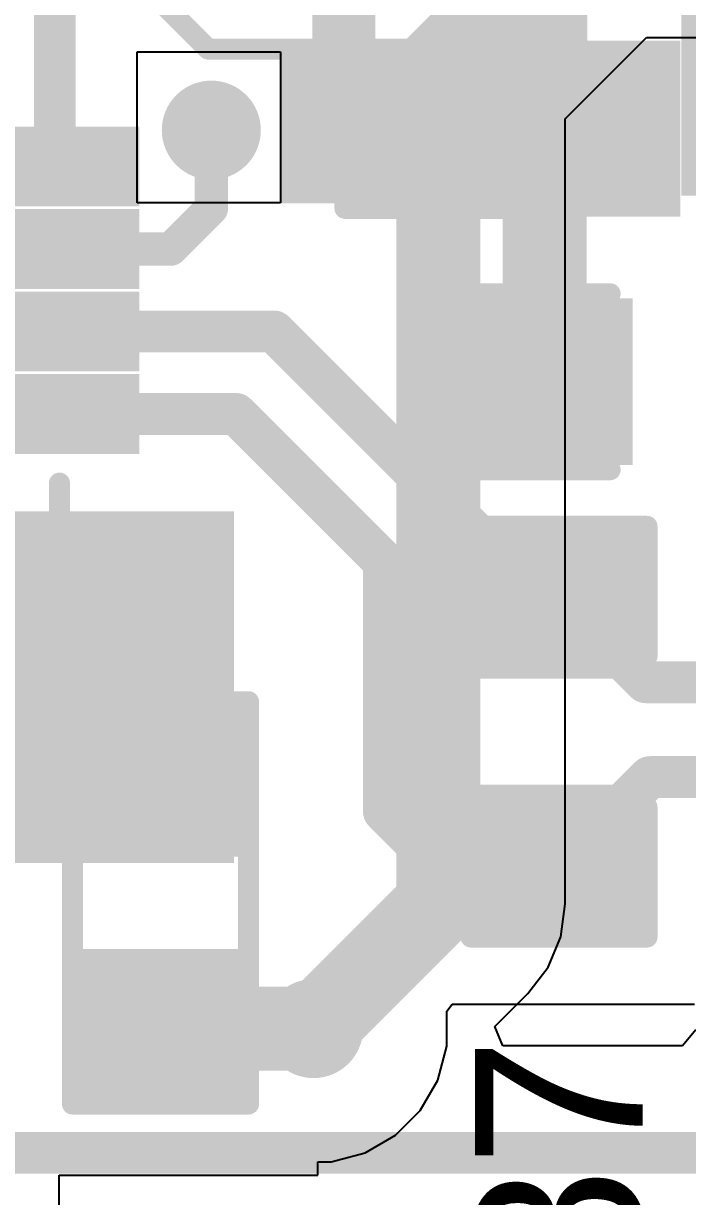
# Model space of a CAD drawing. Header units: millimetres. Extents: x -3 to 5437, y -3 to 5435.
# Drawn here: x 58.62 to 62.65, y 11.85 to 18.96 of the extents above; entities that cross this region are included whole.
import ezdxf

# ---------------------------------------------------------------- set-up
doc = ezdxf.new("R2010")
doc.units = ezdxf.units.MM
for name, color, linetype in [('BottomLayer', 5, 'Continuous'), ('BottomSolder', 6, 'Continuous'), ('MultiLayer', 9, 'Continuous'), ('PadHoleLayer', 156, 'Continuous'), ('TopLayer', 1, 'Continuous'), ('TopOverlay', 2, 'Continuous'), ('TopPaste', 8, 'Continuous'), ('TopSolder', 216, 'Continuous'), ('ViaHoleLayer', 16, 'Continuous')]:
    doc.layers.add(name, color=color, linetype=linetype)
doc.styles.add('Arial', font='', dxfattribs={"height": 0.2})
doc.styles.get('Arial').set_extended_font_data('Arial')

# ---------------------------------------------------------------- blocks, each defined once
blk = doc.blocks.new('C__0603_150')
at = {"layer": 'TopLayer'}
for points in [[(-0.3809999999999999, 0.4445), (-0.3809999999999999, -0.4445), (-1.143, -0.4445), (-1.143, 0.4445)], [(1.143, 0.4445), (1.143, -0.4445), (0.3809999999999999, -0.4445), (0.3809999999999999, 0.4445)]]:
    blk.add_hatch(color=1, dxfattribs=at).paths.add_polyline_path(points)
at = {"layer": 'TopPaste'}
for points in [[(-0.3809999999999999, 0.4445), (-0.3809999999999999, -0.4445), (-1.143, -0.4445), (-1.143, 0.4445)], [(1.143, 0.4445), (1.143, -0.4445), (0.3809999999999999, -0.4445), (0.3809999999999999, 0.4445)]]:
    blk.add_hatch(color=8, dxfattribs=at).paths.add_polyline_path(points)
at = {"layer": 'TopSolder'}
for points in [[(-0.3210001199999999, 0.50449988), (-0.3210001199999999, -0.50449988), (-1.20299988, -0.50449988), (-1.20299988, 0.50449988)], [(1.20299988, 0.50449988), (1.20299988, -0.50449988), (0.3210001199999999, -0.50449988), (0.3210001199999999, 0.50449988)]]:
    blk.add_hatch(color=216, dxfattribs=at).paths.add_polyline_path(points)
at = {"layer": 'TopOverlay', "const_width": 0.127}
for points in [[(-1.2446, -0.5334), (-1.2446, 0.5334)], [(-0.4571999999999999, 0.5334), (-1.2446, 0.5334)], [(1.2446, 0.5334), (0.4571999999999999, 0.5334)], [(1.2446, -0.5334), (1.2446, 0.5334)], [(-0.4571999999999999, -0.5334), (-1.2446, -0.5334)], [(1.2446, -0.5334), (0.4571999999999999, -0.5334)]]:
    blk.add_lwpolyline(points, dxfattribs=at)
at = {"layer": 'TopOverlay', "const_width": 0.0635}
for points in [[(-1.27635, 0.5334, 1), (-1.21285, 0.5334, 1)], [(-1.27635, 0.5334, 1), (-1.21285, 0.5334, 1)], [(-0.4889499999999999, 0.5334, 1), (-0.42545, 0.5334, 1)], [(0.42545, 0.5334, 1), (0.4889499999999999, 0.5334, 1)], [(1.21285, 0.5334, 1), (1.27635, 0.5334, 1)], [(1.21285, 0.5334, 1), (1.27635, 0.5334, 1)], [(-1.27635, -0.5334, 1), (-1.21285, -0.5334, 1)], [(-1.27635, -0.5334, 1), (-1.21285, -0.5334, 1)], [(-0.4889499999999999, -0.5334, 1), (-0.42545, -0.5334, 1)], [(0.42545, -0.5334, 1), (0.4889499999999999, -0.5334, 1)], [(1.21285, -0.5334, 1), (1.27635, -0.5334, 1)], [(1.21285, -0.5334, 1), (1.27635, -0.5334, 1)]]:
    blk.add_lwpolyline(points, format="xyb", close=True, dxfattribs=at)
blk = doc.blocks.new('C__0603_153')
at = {"layer": 'TopLayer'}
for points in [[(-0.3809999999999999, 0.4445), (-0.3810000000000001, -0.4445), (-1.143, -0.4445), (-1.143, 0.4445)], [(1.143, 0.4445), (1.143, -0.4445), (0.3809999999999999, -0.4445), (0.3810000000000001, 0.4445)]]:
    blk.add_hatch(color=1, dxfattribs=at).paths.add_polyline_path(points)
at = {"layer": 'TopPaste'}
for points in [[(-0.3809999999999999, 0.4445), (-0.3810000000000001, -0.4445), (-1.143, -0.4445), (-1.143, 0.4445)], [(1.143, 0.4445), (1.143, -0.4445), (0.3809999999999999, -0.4445), (0.3810000000000001, 0.4445)]]:
    blk.add_hatch(color=8, dxfattribs=at).paths.add_polyline_path(points)
at = {"layer": 'TopSolder'}
for points in [[(-0.3210001199999999, 0.5044998799999999), (-0.3210001200000001, -0.50449988), (-1.20299988, -0.5044998799999999), (-1.20299988, 0.50449988)], [(1.20299988, 0.5044998799999999), (1.20299988, -0.50449988), (0.3210001199999999, -0.5044998799999999), (0.3210001200000001, 0.50449988)]]:
    blk.add_hatch(color=216, dxfattribs=at).paths.add_polyline_path(points)
at = {"layer": 'TopOverlay', "const_width": 0.127}
for points in [[(-1.2446, 0.5334), (-0.4571999999999999, 0.5334)], [(-1.2446, -0.5334), (-1.2446, 0.5334)], [(0.4571999999999999, 0.5334), (1.2446, 0.5334)], [(1.2446, -0.5334), (1.2446, 0.5334)], [(-1.2446, -0.5334), (-0.4571999999999999, -0.5334)], [(0.4571999999999999, -0.5334), (1.2446, -0.5334)]]:
    blk.add_lwpolyline(points, dxfattribs=at)
at = {"layer": 'TopOverlay', "const_width": 0.0635}
for points in [[(-1.27635, 0.5334, 1), (-1.21285, 0.5334, 1)], [(-1.27635, 0.5334, 1), (-1.21285, 0.5334, 1)], [(-0.4889499999999999, 0.5334, 1), (-0.42545, 0.5334, 1)], [(0.42545, 0.5334, 1), (0.4889499999999999, 0.5334, 1)], [(1.21285, 0.5334, 1), (1.27635, 0.5334, 1)], [(1.21285, 0.5334, 1), (1.27635, 0.5334, 1)], [(-1.27635, -0.5334, 1), (-1.21285, -0.5334, 1)], [(-1.27635, -0.5334, 1), (-1.21285, -0.5334, 1)], [(-0.4889499999999999, -0.5334, 1), (-0.42545, -0.5334, 1)], [(0.42545, -0.5334, 1), (0.4889499999999999, -0.5334, 1)], [(1.21285, -0.5334, 1), (1.27635, -0.5334, 1)], [(1.21285, -0.5334, 1), (1.27635, -0.5334, 1)]]:
    blk.add_lwpolyline(points, format="xyb", close=True, dxfattribs=at)
blk = doc.blocks.new('QFN_16_EP_3_6_3_6__159')
at = {"layer": 'BottomLayer'}
h = blk.add_hatch(color=5, dxfattribs=at)
edge = h.paths.add_edge_path()
edge.add_arc((-0.499999, 0.499999), 0.2499995, 0, 360)
h = blk.add_hatch(color=5, dxfattribs=at)
edge = h.paths.add_edge_path()
edge.add_arc((0.499999, 0.499999), 0.2499995, 0, 360)
h = blk.add_hatch(color=5, dxfattribs=at)
edge = h.paths.add_edge_path()
edge.add_arc((-0.499999, -0.499999), 0.2499995, 0, 360)
h = blk.add_hatch(color=5, dxfattribs=at)
edge = h.paths.add_edge_path()
edge.add_arc((0.499999, -0.499999), 0.2499995, 0, 360)
at = {"layer": 'BottomSolder'}
h = blk.add_hatch(color=6, dxfattribs=at)
edge = h.paths.add_edge_path()
edge.add_arc((-0.499999, 0.499999), 0.3515995, 0, 360)
h = blk.add_hatch(color=6, dxfattribs=at)
edge = h.paths.add_edge_path()
edge.add_arc((0.499999, 0.499999), 0.3515995, 0, 360)
h = blk.add_hatch(color=6, dxfattribs=at)
edge = h.paths.add_edge_path()
edge.add_arc((-0.499999, -0.499999), 0.3515995, 0, 360)
h = blk.add_hatch(color=6, dxfattribs=at)
edge = h.paths.add_edge_path()
edge.add_arc((0.499999, -0.499999), 0.3515995, 0, 360)
at = {"layer": 'MultiLayer'}
h = blk.add_hatch(color=9, dxfattribs=at)
edge = h.paths.add_edge_path()
edge.add_arc((-0.499999, 0.499999), 0.2499995, 0, 360)
h = blk.add_hatch(color=9, dxfattribs=at)
edge = h.paths.add_edge_path()
edge.add_arc((0.499999, 0.499999), 0.2499995, 0, 360)
h = blk.add_hatch(color=9, dxfattribs=at)
edge = h.paths.add_edge_path()
edge.add_arc((-0.499999, -0.499999), 0.2499995, 0, 360)
h = blk.add_hatch(color=9, dxfattribs=at)
edge = h.paths.add_edge_path()
edge.add_arc((0.499999, -0.499999), 0.2499995, 0, 360)
at = {"layer": 'PadHoleLayer'}
h = blk.add_hatch(color=156, dxfattribs=at)
edge = h.paths.add_edge_path()
edge.add_arc((-0.499999, 0.499999), 0.1499997, 0, 360)
h = blk.add_hatch(color=156, dxfattribs=at)
edge = h.paths.add_edge_path()
edge.add_arc((0.499999, 0.499999), 0.1499997, 0, 360)
h = blk.add_hatch(color=156, dxfattribs=at)
edge = h.paths.add_edge_path()
edge.add_arc((-0.499999, -0.499999), 0.1499997, 0, 360)
h = blk.add_hatch(color=156, dxfattribs=at)
edge = h.paths.add_edge_path()
edge.add_arc((0.499999, -0.499999), 0.1499997, 0, 360)
at = {"layer": 'TopLayer'}
for points in [[(-0.89000076, 1.33999859), (-0.89000076, 2.15999949), (-0.61000132, 2.15999949), (-0.61000132, 1.33999859)], [(-0.39000176, 1.33999859), (-0.39000176, 2.15999949), (-0.11000232, 2.15999949), (-0.11000232, 1.33999859)], [(0.10999978, 1.33999859), (0.10999978, 2.15999949), (0.38999922, 2.15999949), (0.38999922, 1.33999859)], [(0.60999878, 1.33999859), (0.60999878, 2.15999949), (0.8899982200000001, 2.15999949), (0.8899982200000001, 1.33999859)], [(-1.0700004, -1.0700004), (-1.0700004, 1.0700004), (1.0700004, 1.0700004), (1.0700004, -1.0700004)], [(-2.15999949, 0.89000076), (-1.33999859, 0.89000076), (-1.33999859, 0.61000132), (-2.15999949, 0.61000132)], [(1.34000113, 0.89000076), (2.16000203, 0.89000076), (2.16000203, 0.61000132), (1.34000113, 0.61000132)], [(-2.15999949, 0.39000176), (-1.33999859, 0.39000176), (-1.33999859, 0.11000232), (-2.15999949, 0.11000232)], [(1.34000113, 0.39000176), (2.16000203, 0.39000176), (2.16000203, 0.11000232), (1.34000113, 0.11000232)], [(-2.15999949, -0.10999978), (-1.33999859, -0.10999978), (-1.33999859, -0.38999922), (-2.15999949, -0.38999922)], [(1.34000113, -0.10999978), (2.16000203, -0.10999978), (2.16000203, -0.38999922), (1.34000113, -0.38999922)], [(-2.15999949, -0.60999878), (-1.33999859, -0.60999878), (-1.33999859, -0.8899982200000001), (-2.15999949, -0.8899982200000001)], [(1.34000113, -0.60999878), (2.16000203, -0.60999878), (2.16000203, -0.8899982200000001), (1.34000113, -0.8899982200000001)], [(-0.6100013199999998, -1.33999605), (-0.6100013200000001, -2.15999695), (-0.89000076, -2.15999695), (-0.89000076, -1.33999605)], [(-0.1100023199999999, -1.33999605), (-0.1100023200000001, -2.15999695), (-0.39000176, -2.15999695), (-0.3900017599999999, -1.33999605)], [(0.38999922, -1.33999605), (0.3899992199999999, -2.15999695), (0.1099997799999999, -2.15999695), (0.1099997800000001, -1.33999605)], [(0.8899982200000001, -1.33999605), (0.8899982200000001, -2.15999695), (0.6099987799999999, -2.15999695), (0.6099987800000001, -1.33999605)]]:
    blk.add_hatch(color=1, dxfattribs=at).paths.add_polyline_path(points)
h = blk.add_hatch(color=1, dxfattribs=at)
edge = h.paths.add_edge_path()
edge.add_arc((-0.499999, 0.499999), 0.2499995, 0, 360)
h = blk.add_hatch(color=1, dxfattribs=at)
edge = h.paths.add_edge_path()
edge.add_arc((0.499999, 0.499999), 0.2499995, 0, 360)
h = blk.add_hatch(color=1, dxfattribs=at)
edge = h.paths.add_edge_path()
edge.add_arc((-0.499999, -0.499999), 0.2499995, 0, 360)
h = blk.add_hatch(color=1, dxfattribs=at)
edge = h.paths.add_edge_path()
edge.add_arc((0.499999, -0.499999), 0.2499995, 0, 360)
at = {"layer": 'TopPaste'}
for points in [[(-0.89000076, 1.33999859), (-0.89000076, 2.15999949), (-0.61000132, 2.15999949), (-0.61000132, 1.33999859)], [(-0.39000176, 1.33999859), (-0.39000176, 2.15999949), (-0.11000232, 2.15999949), (-0.11000232, 1.33999859)], [(0.10999978, 1.33999859), (0.10999978, 2.15999949), (0.38999922, 2.15999949), (0.38999922, 1.33999859)], [(0.60999878, 1.33999859), (0.60999878, 2.15999949), (0.8899982200000001, 2.15999949), (0.8899982200000001, 1.33999859)], [(-1.0700004, -1.0700004), (-1.0700004, 1.0700004), (1.0700004, 1.0700004), (1.0700004, -1.0700004)], [(-2.15999949, 0.89000076), (-1.33999859, 0.89000076), (-1.33999859, 0.61000132), (-2.15999949, 0.61000132)], [(1.34000113, 0.89000076), (2.16000203, 0.89000076), (2.16000203, 0.61000132), (1.34000113, 0.61000132)], [(-2.15999949, 0.39000176), (-1.33999859, 0.39000176), (-1.33999859, 0.11000232), (-2.15999949, 0.11000232)], [(1.34000113, 0.39000176), (2.16000203, 0.39000176), (2.16000203, 0.11000232), (1.34000113, 0.11000232)], [(-2.15999949, -0.10999978), (-1.33999859, -0.10999978), (-1.33999859, -0.38999922), (-2.15999949, -0.38999922)], [(1.34000113, -0.10999978), (2.16000203, -0.10999978), (2.16000203, -0.38999922), (1.34000113, -0.38999922)], [(-2.15999949, -0.60999878), (-1.33999859, -0.60999878), (-1.33999859, -0.8899982200000001), (-2.15999949, -0.8899982200000001)], [(1.34000113, -0.60999878), (2.16000203, -0.60999878), (2.16000203, -0.8899982200000001), (1.34000113, -0.8899982200000001)], [(-0.6100013199999998, -1.33999605), (-0.6100013200000001, -2.15999695), (-0.89000076, -2.15999695), (-0.89000076, -1.33999605)], [(-0.1100023199999999, -1.33999605), (-0.1100023200000001, -2.15999695), (-0.39000176, -2.15999695), (-0.3900017599999999, -1.33999605)], [(0.38999922, -1.33999605), (0.3899992199999999, -2.15999695), (0.1099997799999999, -2.15999695), (0.1099997800000001, -1.33999605)], [(0.8899982200000001, -1.33999605), (0.8899982200000001, -2.15999695), (0.6099987799999999, -2.15999695), (0.6099987800000001, -1.33999605)]]:
    blk.add_hatch(color=8, dxfattribs=at).paths.add_polyline_path(points)
at = {"layer": 'TopSolder'}
for points in [[(-0.99160076, 1.23839859), (-0.99160076, 2.26159949), (-0.5084013199999999, 2.26159949), (-0.5084013199999999, 1.23839859)], [(-0.49160176, 1.23839859), (-0.49160176, 2.26159949), (-0.008402319999999963, 2.26159949), (-0.008402320000000038, 1.23839859)], [(0.008399779999999963, 1.23839859), (0.008399780000000037, 2.26159949), (0.49159922, 2.26159949), (0.49159922, 1.23839859)], [(0.5083987799999999, 1.23839859), (0.5083987799999999, 2.26159949), (0.99159822, 2.26159949), (0.99159822, 1.23839859)], [(-1.1716004, -1.1716004), (-1.1716004, 1.1716004), (1.1716004, 1.1716004), (1.1716004, -1.1716004)], [(-2.26159949, 0.99160076), (-1.23839859, 0.99160076), (-1.23839859, 0.5084013199999999), (-2.26159949, 0.5084013199999999)], [(1.23840113, 0.99160076), (2.26160203, 0.99160076), (2.26160203, 0.5084013199999999), (1.23840113, 0.5084013199999999)], [(-2.26159949, 0.49160176), (-1.23839859, 0.49160176), (-1.23839859, 0.00840232), (-2.26159949, 0.00840232)], [(1.23840113, 0.49160176), (2.26160203, 0.49160176), (2.26160203, 0.00840232), (1.23840113, 0.00840232)], [(-2.26159949, -0.008399779999999999), (-1.23839859, -0.008399779999999999), (-1.23839859, -0.49159922), (-2.26159949, -0.49159922)], [(1.23840113, -0.008399779999999999), (2.26160203, -0.008399779999999999), (2.26160203, -0.49159922), (1.23840113, -0.49159922)], [(-2.26159949, -0.5083987799999999), (-1.23839859, -0.5083987799999999), (-1.23839859, -0.99159822), (-2.26159949, -0.99159822)], [(1.23840113, -0.5083987799999999), (2.26160203, -0.5083987799999999), (2.26160203, -0.99159822), (1.23840113, -0.99159822)], [(-0.5084013199999998, -1.23839605), (-0.5084013200000002, -2.26159695), (-0.9916007600000002, -2.26159695), (-0.9916007599999999, -1.23839605)], [(-0.008402319999999889, -1.23839605), (-0.00840232000000011, -2.26159695), (-0.4916017600000001, -2.26159695), (-0.4916017599999998, -1.23839605)], [(0.4915992200000001, -1.23839605), (0.4915992199999998, -2.26159695), (0.008399779999999888, -2.26159695), (0.00839978000000011, -1.23839605)], [(0.9915982200000001, -1.23839605), (0.9915982199999998, -2.26159695), (0.5083987799999998, -2.26159695), (0.50839878, -1.23839605)]]:
    blk.add_hatch(color=216, dxfattribs=at).paths.add_polyline_path(points)
h = blk.add_hatch(color=216, dxfattribs=at)
edge = h.paths.add_edge_path()
edge.add_arc((-0.499999, 0.499999), 0.3515995, 0, 360)
h = blk.add_hatch(color=216, dxfattribs=at)
edge = h.paths.add_edge_path()
edge.add_arc((0.499999, 0.499999), 0.3515995, 0, 360)
h = blk.add_hatch(color=216, dxfattribs=at)
edge = h.paths.add_edge_path()
edge.add_arc((-0.499999, -0.499999), 0.3515995, 0, 360)
h = blk.add_hatch(color=216, dxfattribs=at)
edge = h.paths.add_edge_path()
edge.add_arc((0.499999, -0.499999), 0.3515995, 0, 360)
at = {"layer": 'TopOverlay', "const_width": 0.127}
for points in [[(-1.778, 1.1684), (-1.778, 1.8034)], [(-1.778, 1.8034), (-1.0922, 1.8034)], [(1.09219746, 1.8034), (1.77799746, 1.8034)], [(1.77799746, 1.1684), (1.77799746, 1.8034)], [(-2.39920018, 0.84739988), (-2.32300018, 0.77119988)], [(-2.39920018, 0.6949998799999999), (-2.39920018, 0.84739988)], [(-2.39920018, 0.6949998799999999), (-2.32300018, 0.77119988)], [(-1.778, -1.80339746), (-1.778, -1.16839746)], [(1.77799746, -1.80339746), (1.77799746, -1.16839746)], [(-1.778, -1.80339746), (-1.0922, -1.80339746)], [(1.09219746, -1.80339746), (1.77799746, -1.80339746)]]:
    blk.add_lwpolyline(points, dxfattribs=at)
at = {"layer": 'TopOverlay', "const_width": 0.0635}
for points in [[(-1.80975, 1.8034, 1), (-1.74625, 1.8034, 1)], [(-1.80975, 1.8034, 1), (-1.74625, 1.8034, 1)], [(-1.12395, 1.8034, 1), (-1.06045, 1.8034, 1)], [(1.06044746, 1.8034, 1), (1.12394746, 1.8034, 1)], [(1.74624746, 1.8034, 1), (1.80974746, 1.8034, 1)], [(1.74624746, 1.8034, 1), (1.80974746, 1.8034, 1)], [(-1.80975, 1.1684, 1), (-1.74625, 1.1684, 1)], [(1.74624746, 1.1684, 1), (1.80974746, 1.1684, 1)], [(-2.43095018, 0.84739988, 1), (-2.36745018, 0.84739988, 1)], [(-2.43095018, 0.84739988, 1), (-2.36745018, 0.84739988, 1)], [(-2.35475018, 0.77119988, 1), (-2.29125018, 0.77119988, 1)], [(-2.35475018, 0.77119988, 1), (-2.29125018, 0.77119988, 1)], [(-2.43095018, 0.6949998799999999, 1), (-2.36745018, 0.6949998799999999, 1)], [(-2.43095018, 0.6949998799999999, 1), (-2.36745018, 0.6949998799999999, 1)], [(-1.80975, -1.16839746, 1), (-1.74625, -1.16839746, 1)], [(1.74624746, -1.16839746, 1), (1.80974746, -1.16839746, 1)], [(-1.80975, -1.80339746, 1), (-1.74625, -1.80339746, 1)], [(-1.80975, -1.80339746, 1), (-1.74625, -1.80339746, 1)], [(-1.12395, -1.80339746, 1), (-1.06045, -1.80339746, 1)], [(1.06044746, -1.80339746, 1), (1.12394746, -1.80339746, 1)], [(1.74624746, -1.80339746, 1), (1.80974746, -1.80339746, 1)], [(1.74624746, -1.80339746, 1), (1.80974746, -1.80339746, 1)]]:
    blk.add_lwpolyline(points, format="xyb", close=True, dxfattribs=at)
blk = doc.blocks.new('R___0603_179')
at = {"layer": 'TopLayer'}
for points in [[(-0.3809999999999999, 0.4445), (-0.3809999999999999, -0.4445), (-1.143, -0.4445), (-1.143, 0.4445)], [(1.143, 0.4445), (1.143, -0.4445), (0.3809999999999999, -0.4445), (0.3809999999999999, 0.4445)]]:
    blk.add_hatch(color=1, dxfattribs=at).paths.add_polyline_path(points)
at = {"layer": 'TopPaste'}
for points in [[(-0.3809999999999999, 0.4445), (-0.3809999999999999, -0.4445), (-1.143, -0.4445), (-1.143, 0.4445)], [(1.143, 0.4445), (1.143, -0.4445), (0.3809999999999999, -0.4445), (0.3809999999999999, 0.4445)]]:
    blk.add_hatch(color=8, dxfattribs=at).paths.add_polyline_path(points)
at = {"layer": 'TopSolder'}
for points in [[(-0.2794, 0.5460999999999999), (-0.2794, -0.5460999999999999), (-1.2446, -0.5460999999999999), (-1.2446, 0.5460999999999999)], [(1.2446, 0.5460999999999999), (1.2446, -0.5460999999999999), (0.2794, -0.5460999999999999), (0.2794, 0.5460999999999999)]]:
    blk.add_hatch(color=216, dxfattribs=at).paths.add_polyline_path(points)
at = {"layer": 'TopOverlay', "const_width": 0.127}
for points in [[(1.2192, 0.5334), (-1.2192, 0.5334)], [(-1.2192, -0.5334), (-1.2192, 0.5334)], [(1.2192, -0.5334), (1.2192, 0.5334)], [(1.2192, -0.5334), (-1.2192, -0.5334)]]:
    blk.add_lwpolyline(points, dxfattribs=at)
at = {"layer": 'TopOverlay', "const_width": 0.0635}
for points in [[(-1.25095, 0.5334, 1), (-1.18745, 0.5334, 1)], [(-1.25095, 0.5334, 1), (-1.18745, 0.5334, 1)], [(1.18745, 0.5334, 1), (1.25095, 0.5334, 1)], [(1.18745, 0.5334, 1), (1.25095, 0.5334, 1)], [(-1.25095, -0.5334, 1), (-1.18745, -0.5334, 1)], [(-1.25095, -0.5334, 1), (-1.18745, -0.5334, 1)], [(1.18745, -0.5334, 1), (1.25095, -0.5334, 1)], [(1.18745, -0.5334, 1), (1.25095, -0.5334, 1)]]:
    blk.add_lwpolyline(points, format="xyb", close=True, dxfattribs=at)
blk = doc.blocks.new('SOD_523_201')
at = {"layer": 'TopLayer'}
for points in [[(-0.8999982, 0.35000057), (-0.2999994, 0.35000057), (-0.2999994, -0.35000057), (-0.8999982, -0.35000057)], [(0.30000194, 0.35000057), (0.90000074, 0.35000057), (0.90000074, -0.35000057), (0.30000194, -0.35000057)]]:
    blk.add_hatch(color=1, dxfattribs=at).paths.add_polyline_path(points)
at = {"layer": 'TopOverlay'}
for points in [[(0.6604304799999999, 0.35616896), (1.42243048, 0.35616896), (1.42243048, 0.5339689599999999), (0.6604304799999999, 0.5339689599999999)], [(0.93977206, -0.38079934), (1.42237206, -0.38079934), (1.42237206, 0.38120066), (0.93977206, 0.38120066)], [(0.6603669799999999, -0.53307742), (1.42236698, -0.53307742), (1.42236698, -0.35527742), (0.6603669799999999, -0.35527742)]]:
    blk.add_hatch(color=2, dxfattribs=at).paths.add_polyline_path(points)
at = {"layer": 'TopPaste'}
for points in [[(-0.8999982, 0.35000057), (-0.2999994, 0.35000057), (-0.2999994, -0.35000057), (-0.8999982, -0.35000057)], [(0.30000194, 0.35000057), (0.90000074, 0.35000057), (0.90000074, -0.35000057), (0.30000194, -0.35000057)]]:
    blk.add_hatch(color=8, dxfattribs=at).paths.add_polyline_path(points)
at = {"layer": 'TopSolder'}
for points in [[(-1.0015982, 0.45160057), (-0.1983994, 0.45160057), (-0.1983994, -0.45160057), (-1.0015982, -0.45160057)], [(0.19840194, 0.45160057), (1.00160074, 0.45160057), (1.00160074, -0.45160057), (0.19840194, -0.45160057)]]:
    blk.add_hatch(color=216, dxfattribs=at).paths.add_polyline_path(points)
at = {"layer": 'TopOverlay', "const_width": 0.127}
for points in [[(-0.6096, 0.4826), (0.6604, 0.4826)], [(-0.6096, 0.4318), (-0.6096, 0.4817998999999999)], [(-0.6096, -0.4817998999999999), (-0.6096, -0.4318)], [(-0.6096, -0.4826), (0.6604, -0.4826)]]:
    blk.add_lwpolyline(points, dxfattribs=at)
at = {"layer": 'TopOverlay', "const_width": 0.0635}
for points in [[(-0.64135, 0.4826, 1), (-0.57785, 0.4826, 1)], [(-0.64135, 0.4817998999999999, 1), (-0.57785, 0.4817998999999999, 1)], [(0.62865, 0.4826, 1), (0.6921499999999999, 0.4826, 1)], [(-0.64135, 0.4318, 1), (-0.57785, 0.4318, 1)], [(-0.64135, -0.4318, 1), (-0.57785, -0.4318, 1)], [(-0.64135, -0.4817998999999999, 1), (-0.57785, -0.4817998999999999, 1)], [(-0.64135, -0.4826, 1), (-0.57785, -0.4826, 1)], [(0.62865, -0.4826, 1), (0.6921499999999999, -0.4826, 1)]]:
    blk.add_lwpolyline(points, format="xyb", close=True, dxfattribs=at)

msp = doc.modelspace()

# ---------------------------------------------------------------- hatches: boundary and pattern name
at = {"layer": 'BottomLayer'}
h = msp.add_hatch(color=5, dxfattribs=at)
edge = h.paths.add_edge_path()
edge.add_arc((59.76283704, 18.31427376), 0.2999994, 0, 360)
h = msp.add_hatch(color=5, dxfattribs=at)
edge = h.paths.add_edge_path()
edge.add_arc((60.38205093999999, 12.86948658), 0.2999994, 0, 360)
at = {"layer": 'BottomSolder'}
h = msp.add_hatch(color=6, dxfattribs=at)
edge = h.paths.add_edge_path()
edge.add_arc((59.76283704, 18.31427376), 0.1499997, 0, 360)
h = msp.add_hatch(color=6, dxfattribs=at)
edge = h.paths.add_edge_path()
edge.add_arc((60.38205093999999, 12.86948658), 0.1499997, 0, 360)
at = {"layer": 'TopLayer'}
for points in [[(62.6099205, 17.9160805), (63.34672369999999, 17.9160805), (63.34672369999999, 21.3057867), (62.6099205, 21.3057867)], [(57.67477161999999, 14.39348404), (59.89947126, 14.39348404), (59.89947126, 16.00388468), (57.67477161999999, 16.00388468)], [(57.67477161999999, 13.8727815), (59.89947126, 13.8727815), (59.89947126, 14.77448658), (57.67477161999999, 14.77448658)]]:
    msp.add_hatch(color=1, dxfattribs=at).paths.add_polyline_path(points)
h = msp.add_hatch(color=1, dxfattribs=at)
edge = h.paths.add_edge_path()
edge.add_arc((59.76283704, 18.31427376), 0.2999994, 0, 360)
h = msp.add_hatch(color=1, dxfattribs=at)
edge = h.paths.add_edge_path()
edge.add_arc((60.38205093999999, 12.86948658), 0.2999994, 0, 360)
at = {"layer": 'TopSolder'}
h = msp.add_hatch(color=216, dxfattribs=at)
edge = h.paths.add_edge_path()
edge.add_arc((59.76283704, 18.31427376), 0.1499997, 0, 360)
h = msp.add_hatch(color=216, dxfattribs=at)
edge = h.paths.add_edge_path()
edge.add_arc((60.38205093999999, 12.86948658), 0.1499997, 0, 360)
at = {"layer": 'ViaHoleLayer'}
h = msp.add_hatch(color=16, dxfattribs=at)
edge = h.paths.add_edge_path()
edge.add_arc((59.76283704, 18.31427376), 0.1499997, 0, 360)
h = msp.add_hatch(color=16, dxfattribs=at)
edge = h.paths.add_edge_path()
edge.add_arc((60.38205093999999, 12.86948658), 0.1499997, 0, 360)

# ---------------------------------------------------------------- linework, layer by layer
at = {"layer": 'BottomLayer'}
for p, q in [((61.90637605999999, 18.38202826), (62.39895572, 18.87460792)), ((62.39895572, 18.87460792), (73.47562393999999, 18.87460792)), ((59.31301574, 17.87437624), (59.31301574, 18.78813108)), ((59.31301574, 18.78813108), (60.18224438, 18.78813108)), ((60.18224438, 18.78813108), (60.18224438, 17.87437624)), ((61.90637605999999, 13.62525596), (61.90637605999999, 18.38202826)), ((60.18224438, 17.87437624), (59.31301574, 17.87437624)), ((61.88018865999999, 13.426313), (61.9063786, 13.62523564)), ((61.9063786, 13.62523564), (61.90637605999999, 13.62525596)), ((61.803407, 13.24094634), (61.88018865999999, 13.426313)), ((61.68126602, 13.08176962), (61.803407, 13.24094634)), ((61.48094383999999, 12.88144744), (61.68126602, 13.08176962)), ((61.52954674, 12.76411468), (61.48094383999999, 12.88144744)), ((62.69738793999999, 12.86228822), (62.61681914, 12.76411468)), ((62.61681914, 12.76411468), (61.52954674, 12.76411468))]:
    msp.add_line(p, q, dxfattribs=at)
for points, const_width in [([(61.1378, 18.70038424), (62.08059973999999, 19.64318398)], 0.508), ([(61.1378, 13.62523564), (61.1378, 18.70038424)], 0.508), ([(60.38205093999999, 12.86948658), (61.1378, 13.62523564)], 0.508), ([(58.43464056, 12.11667376), (98.04169368, 12.11667376)], 0.254)]:
    msp.add_lwpolyline(points, dxfattribs=dict(at, const_width=const_width))
at = {"layer": 'BottomLayer', "const_width": 0.254}
for points in [[(61.0108, 18.70038424, 1), (61.26479999999999, 18.70038424, 1)], [(61.0108, 18.70038424, 1), (61.26479999999999, 18.70038424, 1)], [(61.0108, 13.62523564, 1), (61.26479999999999, 13.62523564, 1)], [(61.0108, 13.62523564, 1), (61.26479999999999, 13.62523564, 1)], [(60.25505094, 12.86948658, 1), (60.50905094, 12.86948658, 1)]]:
    msp.add_lwpolyline(points, format="xyb", close=True, dxfattribs=at)
at = {"layer": 'TopLayer'}
for p, q in [((61.19005034, 12.97585924), (61.22220166, 13.01775908)), ((61.22220166, 13.01775908), (62.68924977999999, 13.01775908)), ((61.19005034, 12.76311138), (61.19005034, 12.97585924)), ((61.13498568, 12.55761014), (61.19005034, 12.76311138)), ((61.02861048, 12.37336362), (61.13498568, 12.55761014)), ((60.87817389999999, 12.22292704), (61.02861048, 12.37336362)), ((60.69392738, 12.11655184), (60.87817389999999, 12.22292704)), ((60.48842613999999, 12.06148718), (60.69392738, 12.11655184)), ((60.4074738, 11.9804815), (60.4074738, 12.06148718)), ((60.4074738, 12.06148718), (60.48842613999999, 12.06148718)), ((58.84042333999999, 11.04987376), (58.84042333999999, 11.9804815)), ((58.84042333999999, 11.9804815), (60.4074738, 11.9804815))]:
    msp.add_line(p, q, dxfattribs=at)
for points, const_width in [([(60.56620602, 18.33844948), (60.56620602, 19.58100478)], 0.3809999999999999), ([(61.78697574, 18.3272811), (61.78697574, 19.37978344)], 0.508), ([(58.81477442, 18.0938805), (58.81477442, 19.12000494)], 0.254), ([(61.78217513999999, 18.3224805), (61.78697574, 18.3272811)], 0.508), ([(61.78217513999999, 16.95127674), (61.78217513999999, 18.3224805)], 0.508), ([(59.76283704, 17.83949696), (59.76283704, 18.31427376)], 0.2032), ([(60.56620602, 18.33844948), (60.58217499999999, 18.3224805)], 0.254), ([(59.51722158, 17.5938815), (59.76283704, 17.83949696)], 0.2032), ([(58.81477442, 17.5938815), (59.51722158, 17.5938815)], 0.2032), ([(58.81477442, 17.09387996), (60.14269404, 17.09387996)], 0.254), ([(60.14269404, 17.09387996), (61.80581492, 15.43075908)], 0.254), ([(61.78217513999999, 16.95127674), (61.8679738, 16.86547808)], 0.508), ([(61.8679738, 16.7810815), (61.8679738, 16.86547808)], 0.508), ([(58.81477442, 16.59388096), (59.91273514, 16.59388096)], 0.254), ([(59.91273514, 16.59388096), (60.80859314, 15.69802296)], 0.254), ([(60.80859314, 14.18601176), (60.80859314, 15.69802296)], 0.254), ([(61.80581492, 15.43075908), (61.93281491999999, 15.43075908)], 0.254), ([(61.93281491999999, 15.43075908), (62.39516858, 14.96840542)], 0.254), ([(62.39516858, 14.96840542), (71.6763997, 14.96840542)], 0.254), ([(61.93281491999999, 13.90675908), (62.41953988, 14.39348404)], 0.254), ([(62.41953988, 14.39348404), (71.9329143, 14.39348404)], 0.254), ([(60.80859314, 14.18601176), (61.08784582, 13.90675908)], 0.254), ([(61.08784582, 13.90675908), (61.86931491999999, 13.90675908)], 0.254), ([(61.86931491999999, 13.90675908), (61.93281491999999, 13.90675908)], 0.254), ([(59.4549738, 12.8694815), (59.45497634, 12.86948404)], 0.508), ([(59.45497634, 12.86948404), (60.3820484, 12.86948404)], 0.508), ([(60.3820484, 12.86948404), (60.38205093999999, 12.86948658)], 0.508)]:
    msp.add_lwpolyline(points, dxfattribs=dict(at, const_width=const_width))
for points, const_width in [([(61.65517514, 18.3224805, 1), (61.90917514, 18.3224805, 1)], 0.254), ([(61.65517514, 18.3224805, 1), (61.90917514, 18.3224805, 1)], 0.254), ([(61.65997574, 18.3272811, 1), (61.91397574, 18.3272811, 1)], 0.254), ([(61.65997574, 18.3272811, 1), (61.91397574, 18.3272811, 1)], 0.254), ([(60.47095602, 18.33844948, 1), (60.66145602, 18.33844948, 1)], 0.1905), ([(59.71203704, 18.31427376, 1), (59.81363704, 18.31427376, 1)], 0.1016), ([(60.50270602, 18.33844948, 1), (60.62970601999999, 18.33844948, 1)], 0.127), ([(60.51867499999999, 18.3224805, 1), (60.645675, 18.3224805, 1)], 0.127), ([(58.75127442, 18.0938805, 1), (58.87827442, 18.0938805, 1)], 0.127), ([(59.71203704, 17.83949696, 1), (59.81363704, 17.83949696, 1)], 0.1016), ([(59.71203704, 17.83949696, 1), (59.81363704, 17.83949696, 1)], 0.1016), ([(58.76397442, 17.5938815, 1), (58.86557441999999, 17.5938815, 1)], 0.1016), ([(59.46642158, 17.5938815, 1), (59.56802157999999, 17.5938815, 1)], 0.1016), ([(59.46642158, 17.5938815, 1), (59.56802157999999, 17.5938815, 1)], 0.1016), ([(58.75127442, 17.09387996, 1), (58.87827442, 17.09387996, 1)], 0.127), ([(60.07919403999999, 17.09387996, 1), (60.20619404, 17.09387996, 1)], 0.127), ([(60.07919403999999, 17.09387996, 1), (60.20619404, 17.09387996, 1)], 0.127), ([(61.65517514, 16.95127674, 1), (61.90917514, 16.95127674, 1)], 0.254), ([(61.65517514, 16.95127674, 1), (61.90917514, 16.95127674, 1)], 0.254), ([(61.7409738, 16.86547808, 1), (61.9949738, 16.86547808, 1)], 0.254), ([(61.7409738, 16.86547808, 1), (61.9949738, 16.86547808, 1)], 0.254), ([(61.7409738, 16.7810815, 1), (61.9949738, 16.7810815, 1)], 0.254), ([(58.75127442, 16.59388096, 1), (58.87827442, 16.59388096, 1)], 0.127), ([(59.84923514, 16.59388096, 1), (59.97623513999999, 16.59388096, 1)], 0.127), ([(59.84923514, 16.59388096, 1), (59.97623513999999, 16.59388096, 1)], 0.127), ([(60.74509314, 15.69802296, 1), (60.87209314, 15.69802296, 1)], 0.127), ([(60.74509314, 15.69802296, 1), (60.87209314, 15.69802296, 1)], 0.127), ([(61.74231492, 15.43075908, 1), (61.86931491999999, 15.43075908, 1)], 0.127), ([(61.74231492, 15.43075908, 1), (61.86931491999999, 15.43075908, 1)], 0.127), ([(61.86931491999999, 15.43075908, 1), (61.99631492, 15.43075908, 1)], 0.127), ([(61.86931491999999, 15.43075908, 1), (61.99631492, 15.43075908, 1)], 0.127), ([(62.33166858, 14.96840542, 1), (62.45866858, 14.96840542, 1)], 0.127), ([(62.33166858, 14.96840542, 1), (62.45866858, 14.96840542, 1)], 0.127), ([(62.35603988, 14.39348404, 1), (62.48303988, 14.39348404, 1)], 0.127), ([(62.35603988, 14.39348404, 1), (62.48303988, 14.39348404, 1)], 0.127), ([(60.74509314, 14.18601176, 1), (60.87209314, 14.18601176, 1)], 0.127), ([(60.74509314, 14.18601176, 1), (60.87209314, 14.18601176, 1)], 0.127), ([(61.02434581999999, 13.90675908, 1), (61.15134582, 13.90675908, 1)], 0.127), ([(61.02434581999999, 13.90675908, 1), (61.15134582, 13.90675908, 1)], 0.127), ([(61.80581492, 13.90675908, 1), (61.93281491999999, 13.90675908, 1)], 0.127), ([(61.80581492, 13.90675908, 1), (61.93281491999999, 13.90675908, 1)], 0.127), ([(61.86931491999999, 13.90675908, 1), (61.99631492, 13.90675908, 1)], 0.127), ([(61.86931491999999, 13.90675908, 1), (61.99631492, 13.90675908, 1)], 0.127), ([(59.3279738, 12.8694815, 1), (59.58197379999999, 12.8694815, 1)], 0.254), ([(59.32797633999999, 12.86948404, 1), (59.58197634, 12.86948404, 1)], 0.254), ([(59.32797633999999, 12.86948404, 1), (59.58197634, 12.86948404, 1)], 0.254), ([(60.2550484, 12.86948404, 1), (60.50904839999999, 12.86948404, 1)], 0.254), ([(60.2550484, 12.86948404, 1), (60.50904839999999, 12.86948404, 1)], 0.254), ([(60.25505094, 12.86948658, 1), (60.50905094, 12.86948658, 1)], 0.254)]:
    msp.add_lwpolyline(points, format="xyb", close=True, dxfattribs=dict(at, const_width=const_width))
at = {"layer": 'TopOverlay', "const_width": 0.127}
for points in [[(59.30264238, 19.24668998), (59.74425186, 18.8050805)], [(59.74425186, 18.8050805), (61.20757379999999, 18.8050805)]]:
    msp.add_lwpolyline(points, dxfattribs=at)
at = {"layer": 'TopOverlay', "const_width": 0.0635}
for points in [[(59.71250186, 18.8050805, 1), (59.77600186, 18.8050805, 1)], [(59.71250186, 18.8050805, 1), (59.77600186, 18.8050805, 1)], [(61.1758238, 18.8050805, 1), (61.2393238, 18.8050805, 1)]]:
    msp.add_lwpolyline(points, format="xyb", close=True, dxfattribs=at)

# ---------------------------------------------------------------- block references
for name, p in [('QFN_16_EP_3_6_3_6__159', (57.06477284, 17.34387946)), ('SOD_523_201', (61.18217379999999, 18.3224805)), ('C__0603_153', (62.6364, 16.7894))]:
    msp.add_blockref(name, p)
at = {"rotation": 270}
for name, p in [('C__0603_150', (61.86931491999999, 14.66875908)), ('R___0603_179', (59.4549738, 13.6314815))]:
    msp.add_blockref(name, p, dxfattribs=at)

# ---------------------------------------------------------------- texts
at = {"layer": 'TopOverlay', "style": 'Arial'}
msp.add_text('C87', height=1.016, rotation=90, dxfattribs=at).set_placement((62.37714728, 10.21357368))

doc.saveas('drawing.dxf')
